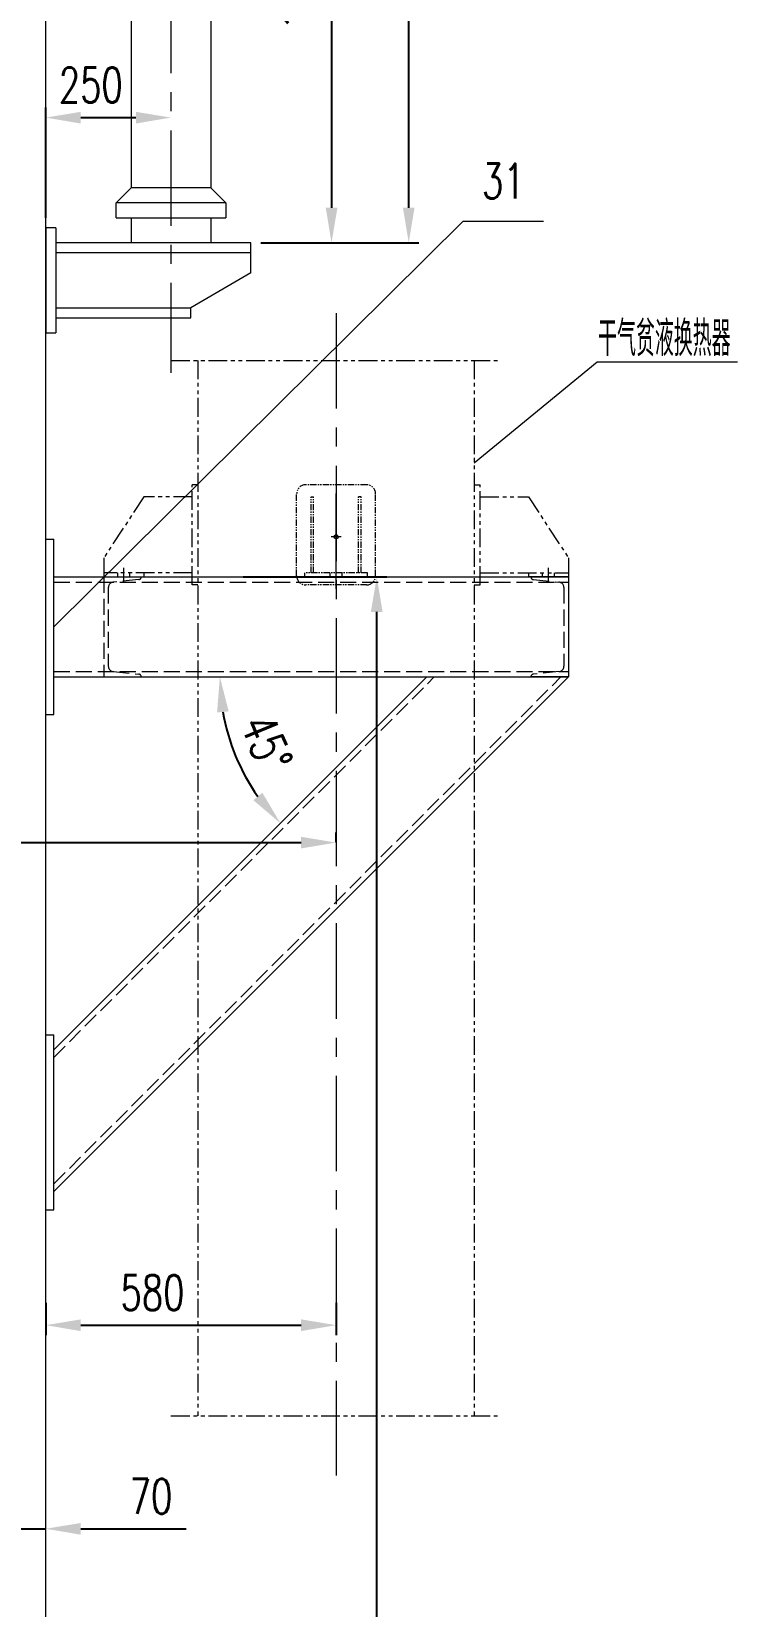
# Model space of a CAD drawing. Header units: millimetres. Extents: x -20190 to -19596, y -22267 to -21426.
# Drawn here: x -19974.4 to -19903.9, y -21784.4 to -21627.1 of the extents above; entities that cross this region are included whole.
import ezdxf
from ezdxf.enums import TextEntityAlignment as Align

# ---------------------------------------------------------------- set-up
doc = ezdxf.new("R2010")
doc.units = ezdxf.units.MM
for name, pattern in [('ACAD_ISO02W100', [11, 8, -3]), ('CENTER', [50.8, 31.75, -6.35, 6.35, -6.35]), ('PHANTOM2', [1.25, 0.625, -0.125, 0.125, -0.125, 0.125, -0.125])]:
    doc.linetypes.add(name, pattern=pattern)
for name, color, linetype, lineweight in [('1粗实线', 2, 'Continuous', 50), ('2', 7, 'Continuous', 20), ('4中心线', 1, 'CENTER', 15), ('粗线', 2, 'Continuous', 35), ('虚线', 4, 'ACAD_ISO02W100', 9)]:
    doc.layers.add(name, color=color, linetype=linetype, lineweight=lineweight)
for name, color, linetype in [('CEN', 1, 'CENTER'), ('DIV', 5, 'PHANTOM2'), ('THN', 3, 'Continuous')]:
    doc.layers.add(name, color=color, linetype=linetype)
doc.styles.add('HZFS', font='simplex.shx', dxfattribs={"width": 0.707, "height": 35, "bigfont": 'gbcbig.shx'})
doc.styles.add('SPM', font='romans.shx', dxfattribs={"width": 0.71, "height": 3.5, "bigfont": 'gbcbig.shx'})
doc.dimstyles.new('SPM-20', dxfattribs={"dimtxt": 3.5, "dimasz": 3.5, "dimexe": 1, "dimexo": 1, "dimgap": 1.5, "dimtad": 1, "dimlfac": 20, "dimdsep": 46, "dimtxsty": 'SPM', "dimcen": 3.5, "dimclrd": 3, "dimclre": 3, "dimclrt": 3, "dimadec": 0, "dimazin": 0, "dimtfac": 1, "dimtmove": 0, "dimatfit": 3, "dimfxl": 1.25, "dimarcsym": 1})

# ---------------------------------------------------------------- blocks, each defined once
blk = doc.blocks.new('*D82')
at = {"layer": '2', "color": 7, "lineweight": -2}
for p, q in [((-19979.99, -21776.68), (-19983.49, -21776.68)), ((-19976.49, -21775.55), (-19976.49, -21777.68)), ((-19976.49, -21776.68), (-19972.99, -21776.68)), ((-19969.49, -21776.68), (-19958.97, -21776.68))]:
    blk.add_line(p, q, dxfattribs=at)
at = {"layer": '2', "color": 7}
for points in [[(-19979.99, -21776.1), (-19979.99, -21777.27), (-19976.49, -21776.68)], [(-19969.49, -21776.1), (-19969.49, -21777.27), (-19972.99, -21776.68)]]:
    blk.add_solid(points, dxfattribs=at)
at = {"layer": 'Defpoints', "color": 0}
for p in [(-19976.49, -21774.55), (-19972.99, -21776.68), (-19972.99, -21776.68)]:
    blk.add_point(p, dxfattribs=at)
at = {"layer": '2', "color": 7, "lineweight": 13, "insert": (-19962.48, -21773.43), "char_height": 3.5, "attachment_point": 5, "style": 'SPM'}
blk.add_mtext('70', dxfattribs=at)
blk = doc.blocks.new('*D100')
at = {"layer": '2', "color": 7, "lineweight": -2}
for p, q in [((-20004.49, -21485.3), (-19935.74, -21485.3)), ((-19936.74, -21644.7), (-19936.74, -21488.8)), ((-19951.51, -21648.2), (-19935.74, -21648.2))]:
    blk.add_line(p, q, dxfattribs=at)
at = {"layer": '2', "color": 7}
for points in [[(-19937.32, -21488.8), (-19936.16, -21488.8), (-19936.74, -21485.3)], [(-19937.32, -21644.7), (-19936.16, -21644.7), (-19936.74, -21648.2)]]:
    blk.add_solid(points, dxfattribs=at)
at = {"layer": 'Defpoints', "color": 0}
for p in [(-20005.49, -21485.3), (-19936.74, -21485.3), (-19952.51, -21648.2)]:
    blk.add_point(p, dxfattribs=at)
at = {"layer": '2', "color": 7, "lineweight": 13, "insert": (-19939.99, -21566.75), "char_height": 3.5, "attachment_point": 5, "rotation": 90, "style": 'SPM'}
blk.add_mtext('3400', dxfattribs=at)
blk = doc.blocks.new('*D104')
at = {"layer": '2', "color": 7, "lineweight": -2}
for p, q in [((-19949.01, -21597.12), (-19943.45, -21597.12)), ((-19944.45, -21600.62), (-19944.45, -21644.7)), ((-19951.51, -21648.2), (-19943.45, -21648.2))]:
    blk.add_line(p, q, dxfattribs=at)
at = {"layer": '2', "color": 7}
for points in [[(-19945.03, -21600.62), (-19943.86, -21600.62), (-19944.45, -21597.12)], [(-19945.03, -21644.7), (-19943.86, -21644.7), (-19944.45, -21648.2)]]:
    blk.add_solid(points, dxfattribs=at)
at = {"layer": 'Defpoints', "color": 0}
for p in [(-19950.01, -21597.12), (-19952.51, -21648.2), (-19944.45, -21648.2)]:
    blk.add_point(p, dxfattribs=at)
at = {"layer": '2', "color": 7, "lineweight": 13, "insert": (-19947.7, -21622.66), "char_height": 3.5, "attachment_point": 5, "rotation": 90, "style": 'SPM'}
blk.add_mtext('1000', dxfattribs=at)
blk = doc.blocks.new('*D105')
at = {"layer": '2', "color": 7, "lineweight": -2}
for p, q in [((-19972.99, -21645.7), (-19972.99, -21634.7)), ((-19969.49, -21635.7), (-19963.99, -21635.7))]:
    blk.add_line(p, q, dxfattribs=at)
at = {"layer": '2', "color": 7}
for points in [[(-19969.49, -21635.12), (-19969.49, -21636.29), (-19972.99, -21635.7)], [(-19963.99, -21635.12), (-19963.99, -21636.29), (-19960.49, -21635.7)]]:
    blk.add_solid(points, dxfattribs=at)
at = {"layer": 'Defpoints', "color": 0}
for p in [(-19960.49, -21635.7), (-19960.49, -21635.7), (-19972.99, -21646.7)]:
    blk.add_point(p, dxfattribs=at)
at = {"layer": '2', "color": 7, "lineweight": 13, "insert": (-19968.49, -21632.45), "char_height": 3.5, "attachment_point": 5, "style": 'SPM'}
blk.add_mtext('250', dxfattribs=at)
blk = doc.blocks.new('*D148')
at = {"layer": '2', "color": 7, "lineweight": -2}
for p, q in [((-19953.29, -21681.58), (-19938.93, -21681.58)), ((-19939.93, -22022.12), (-19939.93, -21685.08)), ((-19965.49, -22025.62), (-19938.93, -22025.62))]:
    blk.add_line(p, q, dxfattribs=at)
at = {"layer": '2', "color": 7}
for points in [[(-19940.52, -21685.08), (-19939.35, -21685.08), (-19939.93, -21681.58)], [(-19940.52, -22022.12), (-19939.35, -22022.12), (-19939.93, -22025.62)]]:
    blk.add_solid(points, dxfattribs=at)
at = {"layer": 'Defpoints', "color": 0}
for p in [(-19954.29, -21681.58), (-19939.93, -21681.58), (-19966.49, -22025.62)]:
    blk.add_point(p, dxfattribs=at)
at = {"layer": '2', "color": 7, "lineweight": 13, "insert": (-19943.18, -21853.6), "char_height": 3.5, "attachment_point": 5, "rotation": 90, "style": 'SPM'}
blk.add_mtext('9720', dxfattribs=at)
blk = doc.blocks.new('*D149')
at = {"layer": '2', "color": 7, "lineweight": -2}
blk.add_arc((-19934.93, -21691.58), 20.67, 189.7142, 215.2858, dxfattribs=at)
at = {"layer": '2', "color": 7}
for points in [[(-19955.88, -21695.12), (-19954.72, -21695.02), (-19955.6, -21691.58)], [(-19951.36, -21703.14), (-19952.25, -21703.9), (-19949.55, -21706.2)]]:
    blk.add_solid(points, dxfattribs=at)
at = {"layer": 'Defpoints', "color": 0}
for p in [(-19972.19, -21691.58), (-19934.93, -21691.58), (-19920.79, -21691.58), (-19952.83, -21701.91), (-19972.19, -21728.84)]:
    blk.add_point(p, dxfattribs=at)
at = {"layer": '2', "color": 7, "lineweight": 13, "insert": (-19950.94, -21698.19), "char_height": 3.5, "attachment_point": 5, "rotation": 292.4261, "style": 'SPM'}
blk.add_mtext('45°', dxfattribs=at)
blk = doc.blocks.new('*D150')
at = {"layer": '2', "color": 7, "lineweight": -2}
for p, q in [((-20018.99, -21699.68), (-20018.99, -21709.13)), ((-19943.99, -21708.08), (-19943.99, -21707.13)), ((-20015.49, -21708.13), (-19947.49, -21708.13))]:
    blk.add_line(p, q, dxfattribs=at)
at = {"layer": '2', "color": 7}
for points in [[(-20015.49, -21707.55), (-20015.49, -21708.71), (-20018.99, -21708.13)], [(-19947.49, -21707.55), (-19947.49, -21708.71), (-19943.99, -21708.13)]]:
    blk.add_solid(points, dxfattribs=at)
at = {"layer": 'Defpoints', "color": 0}
for p in [(-20018.99, -21698.68), (-19943.99, -21708.13), (-19943.99, -21709.08)]:
    blk.add_point(p, dxfattribs=at)
at = {"layer": '2', "color": 7, "lineweight": 13, "insert": (-19987.03, -21704.88), "char_height": 3.5, "attachment_point": 5, "style": 'SPM'}
blk.add_mtext('1500', dxfattribs=at)
blk = doc.blocks.new('*D141')
at = {"layer": '2', "color": 7, "lineweight": -2}
for p, q in [((-19972.99, -21754.1), (-19972.99, -21757.34)), ((-19943.99, -21754.1), (-19943.99, -21757.34)), ((-19969.49, -21756.34), (-19947.49, -21756.34))]:
    blk.add_line(p, q, dxfattribs=at)
at = {"layer": '2', "color": 7}
for points in [[(-19969.49, -21755.76), (-19969.49, -21756.93), (-19972.99, -21756.34)], [(-19947.49, -21755.76), (-19947.49, -21756.93), (-19943.99, -21756.34)]]:
    blk.add_solid(points, dxfattribs=at)
at = {"layer": 'Defpoints', "color": 0}
for p in [(-19972.99, -21753.1), (-19943.99, -21753.1), (-19943.99, -21756.34)]:
    blk.add_point(p, dxfattribs=at)
at = {"layer": '2', "color": 7, "lineweight": 13, "insert": (-19962.33, -21753.09), "char_height": 3.5, "attachment_point": 5, "style": 'SPM'}
blk.add_mtext('580', dxfattribs=at)

msp = doc.modelspace()

# ---------------------------------------------------------------- linework, layer by layer
at = {"layer": '1粗实线', "color": 7, "lineweight": 13}
for p, q in [((-19972.98937, -21677.22268), (-19972.98937, -21590.62268)), ((-19964.46437, -21599.62268), (-19964.46437, -21642.70202)), ((-19956.51437, -21599.62268), (-19956.51437, -21642.70202)), ((-19964.46437, -21642.70202), (-19965.96437, -21644.20202)), ((-19956.51437, -21642.70202), (-19964.46437, -21642.70202)), ((-19956.51437, -21642.70202), (-19955.01437, -21644.20202)), ((-19955.01437, -21644.20202), (-19965.96437, -21644.20202)), ((-19965.96437, -21645.70202), (-19965.96437, -21644.20202)), ((-19955.01437, -21644.20202), (-19955.01437, -21645.70202)), ((-19965.96437, -21645.70202), (-19955.01437, -21645.70202)), ((-19964.46437, -21645.70202), (-19964.46437, -21648.20202)), ((-19956.51437, -21645.70202), (-19956.51437, -21648.20202)), ((-19971.98937, -21646.70202), (-19972.98937, -21646.70202)), ((-19972.98937, -21646.70202), (-19972.98937, -21657.20202)), ((-19971.98937, -21646.70202), (-19971.98937, -21657.20202)), ((-19952.51437, -21648.20202), (-19971.98937, -21648.20202)), ((-19952.51437, -21649.20202), (-19971.98937, -21649.20202)), ((-19956.51437, -21648.20202), (-19964.46437, -21648.20202)), ((-19952.51437, -21651.20202), (-19952.51437, -21648.20202)), ((-19952.51437, -21651.20202), (-19958.48937, -21654.70202)), ((-19971.98937, -21654.70202), (-19958.48937, -21654.70202)), ((-19971.98937, -21655.70202), (-19958.48937, -21655.70202)), ((-19958.48937, -21655.70202), (-19958.48937, -21654.70202)), ((-19972.98937, -21657.20202), (-19971.98937, -21657.20202)), ((-19972.98937, -21803.62268), (-19972.98937, -21677.22268)), ((-19972.18937, -21695.33064), (-19972.18937, -21677.83064)), ((-19972.18937, -21744.82623), (-19972.18937, -21727.32623))]:
    msp.add_line(p, q, dxfattribs=at)
at = {"layer": '2', "color": 7, "lineweight": 13}
for p, q in [((-19972.18937, -21686.58064), (-19931.29321, -21646.04098)), ((-19931.29321, -21646.04098), (-19923.29321, -21646.04098)), ((-19930.18937, -21670.17795), (-19917.91805, -21660.10999)), ((-19917.91805, -21660.10999), (-19903.90777, -21660.10999))]:
    msp.add_line(p, q, dxfattribs=at)
at = {"layer": '4中心线', "color": 7, "lineweight": 13, "ltscale": 0.3}
for p, q in [((-19943.98937, -21655.23412), (-19943.98937, -21771.37038)), ((-19943.98937, -21682.78064), (-19943.98937, -21671.98064)), ((-19943.48937, -21677.58064), (-19944.48937, -21677.58064)), ((-19965.18937, -21682.08064), (-19965.18937, -21680.68064)), ((-19922.78937, -21682.08064), (-19922.78937, -21680.68064)), ((-19944.58937, -21681.58064), (-19944.58937, -21681.18064)), ((-19943.38937, -21681.58064), (-19943.38937, -21681.18064))]:
    msp.add_line(p, q, dxfattribs=at)
at = {"layer": 'CEN', "color": 7, "lineweight": 13, "ltscale": 0.3}
msp.add_line((-19960.48937, -21530.2966), (-19960.48937, -21661.18866), dxfattribs=at)
at = {"layer": 'DIV', "color": 7, "lineweight": 13, "ltscale": 3}
for p, q in [((-19960.48937, -21659.95232), (-19927.50783, -21659.95232)), ((-19957.78937, -21659.95232), (-19957.78937, -21765.40658)), ((-19930.18937, -21659.95232), (-19930.18937, -21765.40658)), ((-19957.78937, -21672.38064), (-19958.37268, -21672.38064)), ((-19958.37268, -21682.38064), (-19958.37268, -21672.38064)), ((-19930.18937, -21672.38064), (-19929.60606, -21672.38064)), ((-19929.60606, -21682.38064), (-19929.60606, -21672.38064)), ((-19963.18937, -21673.58064), (-19967.18937, -21679.68064)), ((-19958.37268, -21673.58064), (-19963.18937, -21673.58064)), ((-19929.60606, -21673.58064), (-19924.78937, -21673.58064)), ((-19924.78937, -21673.58064), (-19920.78937, -21679.68064)), ((-19967.18937, -21679.68064), (-19967.18937, -21681.58064)), ((-19965.18937, -21682.08064), (-19965.18937, -21680.78064)), ((-19922.78937, -21682.08064), (-19922.78937, -21680.78064)), ((-19920.78937, -21679.68064), (-19920.78937, -21681.58064)), ((-19958.37268, -21681.18064), (-19967.18937, -21681.18064)), ((-19967.18937, -21681.58064), (-19963.18937, -21681.58064)), ((-19967.18937, -21681.58064), (-19963.18937, -21681.58064)), ((-19966.68937, -21681.58064), (-19963.68937, -21681.58064)), ((-19966.68937, -21681.58064), (-19963.68937, -21681.58064)), ((-19965.78937, -21681.58064), (-19965.78937, -21681.18064)), ((-19964.58937, -21681.58064), (-19964.58937, -21681.18064)), ((-19963.18937, -21681.18064), (-19963.18937, -21681.58064)), ((-19957.78937, -21682.38064), (-19958.37268, -21682.38064)), ((-19930.18937, -21682.38064), (-19929.60606, -21682.38064)), ((-19929.60606, -21681.18064), (-19920.78937, -21681.18064)), ((-19924.78937, -21681.18064), (-19924.78937, -21681.58064)), ((-19920.78937, -21681.58064), (-19924.78937, -21681.58064)), ((-19921.28937, -21681.58064), (-19924.28937, -21681.58064)), ((-19923.38937, -21681.58064), (-19923.38937, -21681.18064)), ((-19922.18937, -21681.58064), (-19922.18937, -21681.18064)), ((-19960.48937, -21765.40658), (-19927.50783, -21765.40658))]:
    msp.add_line(p, q, dxfattribs=at)
at = {"layer": 'DIV', "color": 7, "lineweight": 13}
for p, q in [((-19940.94679, -21672.38064), (-19947.03195, -21672.38064)), ((-19947.93195, -21681.48064), (-19947.93195, -21673.28064)), ((-19946.48937, -21681.18064), (-19946.48937, -21673.58064)), ((-19946.48937, -21673.58064), (-19946.23937, -21673.58064)), ((-19946.23937, -21681.18064), (-19946.23937, -21673.58064)), ((-19941.73937, -21681.18064), (-19941.73937, -21673.58064)), ((-19941.48937, -21673.58064), (-19941.73937, -21673.58064)), ((-19941.48937, -21681.18064), (-19941.48937, -21673.58064)), ((-19940.04679, -21681.48064), (-19940.04679, -21673.28064)), ((-19940.86437, -21681.18064), (-19947.11437, -21681.18064)), ((-19947.11437, -21681.58064), (-19947.11437, -21681.18064)), ((-19940.86437, -21681.58064), (-19947.11437, -21681.58064)), ((-19940.94679, -21682.38064), (-19947.03195, -21682.38064)), ((-19940.86437, -21681.58064), (-19940.86437, -21681.18064))]:
    msp.add_line(p, q, dxfattribs=at)
msp.add_circle((-19943.98937, -21677.58064), 0.2, dxfattribs=at)
for centre, start, end in [((-19947.03195, -21673.28064), 90, 180), ((-19940.94679, -21673.28064), 0, 90), ((-19940.94679, -21673.28064), 0, 90), ((-19947.03195, -21681.48064), 180, 270), ((-19940.94679, -21681.48064), 270, 0)]:
    msp.add_arc(centre, 0.9, start, end, dxfattribs=at)
at = {"layer": 'THN', "color": 7, "lineweight": 13}
for p, q in [((-19967.18937, -21681.58064), (-19963.43937, -21681.58064)), ((-19920.78937, -21681.58064), (-19924.53937, -21681.58064)), ((-19967.18937, -21691.58064), (-19963.43937, -21691.58064)), ((-19920.78937, -21691.58064), (-19924.53937, -21691.58064))]:
    msp.add_line(p, q, dxfattribs=at)
at = {"layer": '粗线', "color": 7, "lineweight": 13}
for p, q in [((-19972.98937, -21677.83064), (-19972.18937, -21677.83064)), ((-19972.18937, -21681.58064), (-19920.78937, -21681.58064)), ((-19920.78937, -21681.58064), (-19920.78937, -21691.58064)), ((-19972.18937, -21691.58064), (-19920.78937, -21691.58064)), ((-19972.18937, -21728.83851), (-19934.9315, -21691.58064)), ((-19972.18937, -21742.98064), (-19920.78937, -21691.58064)), ((-19972.98937, -21695.33064), (-19972.18937, -21695.33064)), ((-19972.98937, -21727.32623), (-19972.18937, -21727.32623)), ((-19972.98937, -21744.82623), (-19972.18937, -21744.82623))]:
    msp.add_line(p, q, dxfattribs=at)
at = {"layer": '虚线', "color": 7, "lineweight": 13, "ltscale": 0.2}
for p, q in [((-19972.18937, -21682.10999), (-19920.78937, -21682.10999)), ((-19967.18937, -21681.58064), (-19967.18937, -21691.58064)), ((-19963.68701, -21681.85428), (-19966.2441, -21682.10999)), ((-19924.29173, -21681.85428), (-19921.73464, -21682.10999)), ((-19966.73937, -21682.65726), (-19966.73937, -21690.50403)), ((-19921.23937, -21682.65726), (-19921.23937, -21690.50403)), ((-19972.18937, -21691.0513), (-19920.78937, -21691.0513)), ((-19972.18937, -21729.58711), (-19934.1829, -21691.58064)), ((-19972.18937, -21742.23204), (-19921.53797, -21691.58064)), ((-19966.2441, -21691.0513), (-19963.68701, -21691.30701)), ((-19921.73464, -21691.0513), (-19924.29173, -21691.30701))]:
    msp.add_line(p, q, dxfattribs=at)
for centre, radius, start, end in [((-19966.18937, -21682.65726), 0.55, 95.7105931, 180), ((-19963.71437, -21681.58064), 0.275, 275.7105931, 0), ((-19924.26437, -21681.58064), 0.275, 180, 264.2894069), ((-19921.78937, -21682.65726), 0.55, 0, 84.2894069), ((-19966.18937, -21690.50403), 0.55, 180, 264.2894069), ((-19963.71437, -21691.58064), 0.275, 0, 84.2894069), ((-19924.26437, -21691.58064), 0.275, 95.7105931, 180), ((-19921.78937, -21690.50403), 0.55, 275.7105931, 0)]:
    msp.add_arc(centre, radius, start, end, dxfattribs=at)

# ---------------------------------------------------------------- texts
at = {"layer": '2', "color": 7, "lineweight": 13}
for s, style, width, p in [('31', 'SPM', 0.71, (-19927.29321, -21642.04098)), ('干气贫液换热器', 'HZFS', 0.75, (-19911.21181, -21657.5975))]:
    msp.add_text(s, height=3.5, dxfattribs=dict(at, style=style, width=width)).set_placement(p, align=Align.MIDDLE)

# ---------------------------------------------------------------- dimensions: what is measured, and where the dimension line sits
for base, p1, p2, text, picture, middle in [((-19936.73977, -21485.2966), (-19952.51437, -21648.20202), (-20005.48937, -21485.2966), '3400', '*D100', (-19939.98977, -21566.74931)), ((-19939.93356, -21681.58064), (-19966.48937, -22025.62268), (-19954.28631, -21681.58064), '9720', '*D148', (-19943.18356, -21853.60166))]:
    dim = msp.add_linear_dim(base=base, p1=p1, p2=p2, angle=90, text=text, dimstyle='SPM-20', override={"dimclrd": 7, "dimclre": 7, "dimclrt": 7}, dxfattribs=at)
    dim.commit()
    dim.dimension.update_dxf_attribs({"geometry": picture, "text_midpoint": middle})
dim = msp.add_linear_dim(base=(-19944.44623, -21648.20202), p1=(-19950.01437, -21597.12268), p2=(-19952.51437, -21648.20202), angle=90, text='1000', dimstyle='SPM-20', override={"dimclrd": 7, "dimclre": 7, "dimclrt": 7}, dxfattribs=at)
dim.commit()
dim.dimension.update_dxf_attribs({"geometry": '*D104', "text_midpoint": (-19944.44623, -21622.66235), "dimtype": 160})
dim = msp.add_linear_dim(base=(-19960.48937, -21635.70202), p1=(-19972.98937, -21646.70202), p2=(-19960.48937, -21635.70202), angle=180, dimstyle='SPM-20', override={"dimclrd": 7, "dimclre": 7, "dimclrt": 7}, dxfattribs=at)
dim.commit()
dim.dimension.update_dxf_attribs({"geometry": '*D105', "text_midpoint": (-19968.49191, -21635.70202), "dimtype": 160})
dim = msp.add_angular_dim_2l(base=(-19952.83069, -21701.91475), line1=((-19972.18937, -21728.83851), (-19934.9315, -21691.58064)), line2=((-19972.18937, -21691.58064), (-19920.78937, -21691.58064)), dimstyle='SPM-20', override={"dimclrd": 7, "dimclre": 7, "dimclrt": 7}, dxfattribs=at)
dim.commit()
dim.dimension.update_dxf_attribs({"geometry": '*D149', "text_midpoint": (-19954.03662, -21699.46539), "dimtype": 162})
for base, p1, p2, picture, middle in [((-19943.98937, -21708.1307), (-20018.98937, -21698.68072), (-19943.98937, -21709.07952), '*D150', (-19987.02822, -21708.1307)), ((-19943.98937, -21756.34235), (-19972.98937, -21753.10486), (-19943.98937, -21753.10486), '*D141', (-19962.32678, -21756.34235))]:
    dim = msp.add_linear_dim(base=base, p1=p1, p2=p2, dimstyle='SPM-20', override={"dimclrd": 7, "dimclre": 7, "dimclrt": 7}, dxfattribs=at)
    dim.commit()
    dim.dimension.update_dxf_attribs({"geometry": picture, "text_midpoint": middle, "dimtype": 160})
dim = msp.add_linear_dim(base=(-19972.98937, -21776.68291), p1=(-19976.48937, -21774.54565), p2=(-19972.98937, -21776.68291), dimstyle='SPM-20', override={"dimclrd": 7, "dimclre": 7, "dimclrt": 7}, dxfattribs=at)
dim.commit()
dim.dimension.update_dxf_attribs({"geometry": '*D82', "text_midpoint": (-19962.4777, -21773.43291)})

doc.saveas('drawing.dxf')
